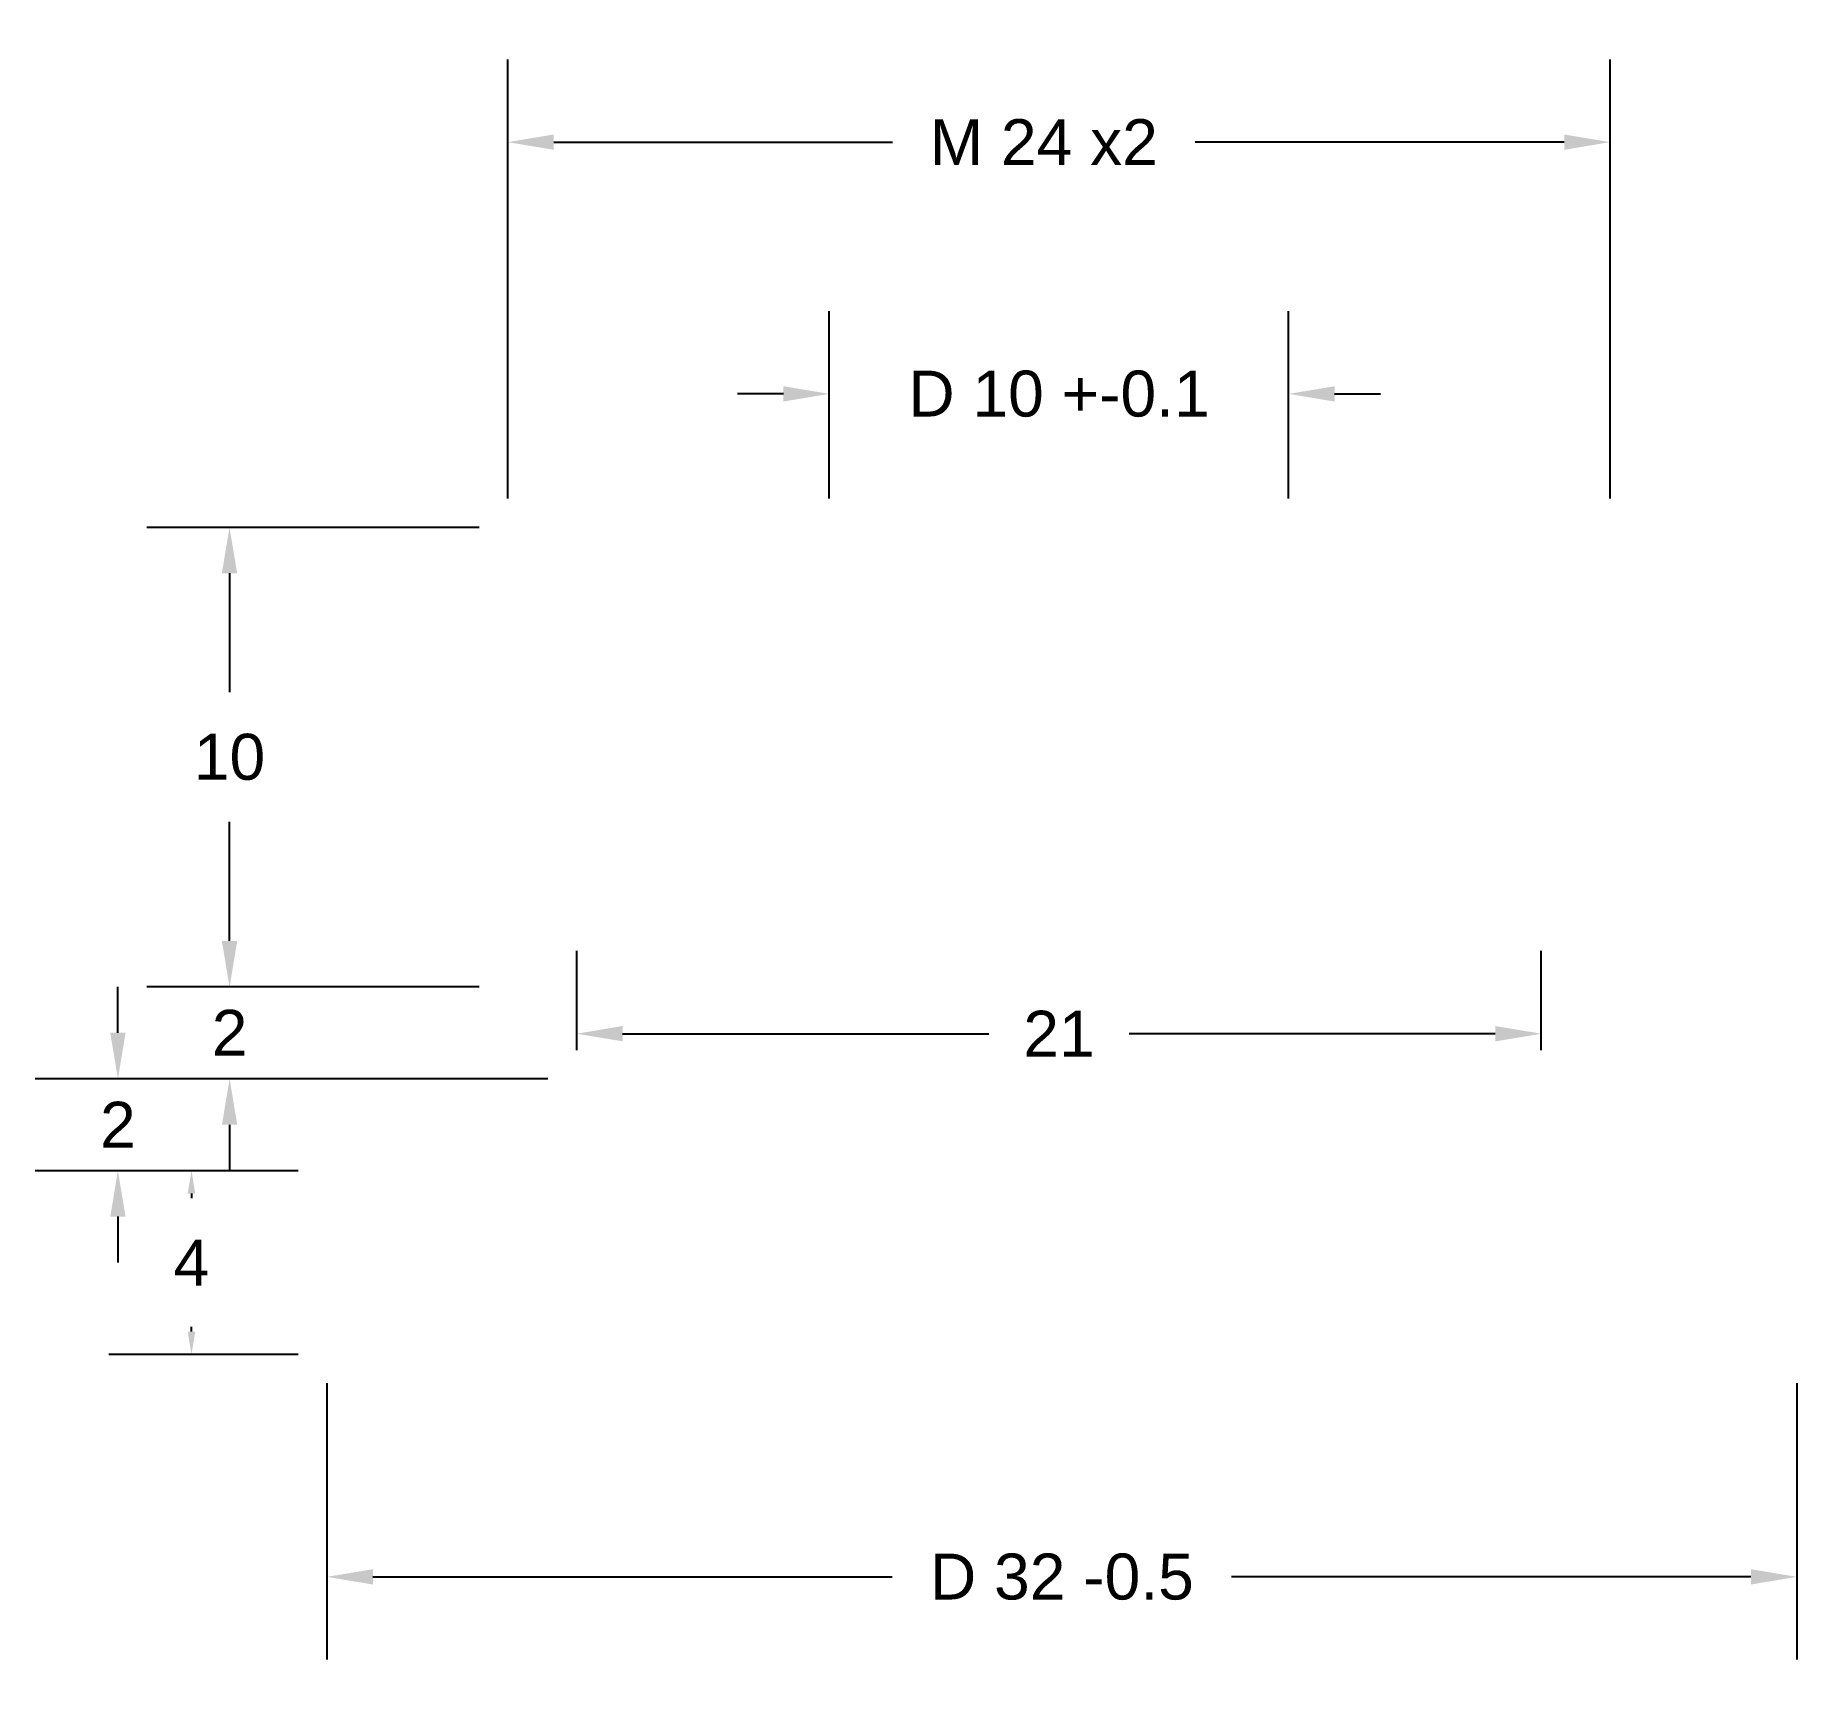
# Paper-space layout 'draw1' of a CAD drawing. Header units: inches. Extents: x 0.03 to 3.86, y 3.78 to 7.37.
import ezdxf

# ---------------------------------------------------------------- set-up
doc = ezdxf.new("R2010")
doc.units = ezdxf.units.IN
doc.header["$MEASUREMENT"] = 0
doc.styles.get("Standard").update_dxf_attribs({"font": 'arial.ttf'})
doc.dimstyles.new('bj', dxfattribs={"dimtxt": 0.1, "dimasz": 0.1, "dimexe": 0.18, "dimexo": 0.0625, "dimgap": 0.09, "dimtad": 0, "dimtih": 1, "dimtoh": 1, "dimdec": 0, "dimzin": 0, "dimdsep": 46, "dimtxsty": 'Standard', "dimcen": 0.09, "dimadec": 0, "dimazin": 0, "dimtfac": 1, "dimtdec": 0, "dimtofl": 0, "dimtmove": 0, "dimatfit": 3, "dimfxl": 1, "dimtolj": 1, "dimtzin": 0, "dimarcsym": 0})

# ---------------------------------------------------------------- blocks, each defined once
blk = doc.blocks.new('*D19')
at = {"color": 0, "lineweight": -2, "transparency": 16777216}
for p, q in [((0.6606, 4.4365), (0.6606, 3.8351)), ((3.8606, 4.4365), (3.8606, 3.8351)), ((0.7606, 4.0151), (1.8914, 4.0151)), ((3.7606, 4.0151), (2.6297, 4.0151))]:
    blk.add_line(p, q, dxfattribs=at)
at = {"color": 0, "transparency": 16777216}
for points in [[(0.7606, 4.0318), (0.7606, 3.9985), (0.6606, 4.0151)], [(3.7606, 4.0318), (3.7606, 3.9985), (3.8606, 4.0151)]]:
    blk.add_solid(points, dxfattribs=at)
at = {"layer": 'Defpoints', "color": 0, "transparency": 16777216}
for p in [(0.6606, 4.499), (3.8606, 4.499), (3.8606, 4.0151)]:
    blk.add_point(p, dxfattribs=at)
at = {"color": 0, "transparency": 16777216, "insert": (2.2606, 4.0151), "char_height": 0.1, "attachment_point": 5}
blk.add_mtext('\\A1;D 32 -0.5', dxfattribs=at)
blk = doc.blocks.new('*D20')
at = {"color": 0, "lineweight": -2, "transparency": 16777216}
for p, q in [((0.5981, 4.899), (0.1857, 4.899)), ((0.3657, 4.849), (0.3657, 4.839)), ((0.3657, 4.549), (0.3657, 4.559)), ((0.5981, 4.499), (0.1857, 4.499))]:
    blk.add_line(p, q, dxfattribs=at)
at = {"color": 0, "transparency": 16777216}
for points in [[(0.3574, 4.849), (0.374, 4.849), (0.3657, 4.899)], [(0.3574, 4.549), (0.374, 4.549), (0.3657, 4.499)]]:
    blk.add_solid(points, dxfattribs=at)
at = {"layer": 'Defpoints', "color": 0, "transparency": 16777216}
for p in [(0.6606, 4.899), (0.3657, 4.499), (0.6606, 4.499)]:
    blk.add_point(p, dxfattribs=at)
at = {"color": 0, "transparency": 16777216, "insert": (0.3657, 4.699), "char_height": 0.1, "attachment_point": 5}
blk.add_mtext('\\A1;4', dxfattribs=at)
blk = doc.blocks.new('*D21')
at = {"color": 0, "lineweight": -2, "transparency": 16777216}
for p, q in [((0.2055, 5.199), (0.2055, 5.299)), ((1.1418, 5.099), (0.0255, 5.099)), ((0.5981, 4.899), (0.0255, 4.899)), ((0.2055, 4.799), (0.2055, 4.699))]:
    blk.add_line(p, q, dxfattribs=at)
at = {"color": 0, "transparency": 16777216}
for points in [[(0.1889, 5.199), (0.2222, 5.199), (0.2055, 5.099)], [(0.1889, 4.799), (0.2222, 4.799), (0.2055, 4.899)]]:
    blk.add_solid(points, dxfattribs=at)
at = {"layer": 'Defpoints', "color": 0, "transparency": 16777216}
for p in [(0.2055, 5.099), (1.2043, 5.099), (0.6606, 4.899)]:
    blk.add_point(p, dxfattribs=at)
at = {"color": 0, "transparency": 16777216, "insert": (0.2055, 4.999), "char_height": 0.1, "attachment_point": 5}
blk.add_mtext('\\A1;2', dxfattribs=at)
blk = doc.blocks.new('*D28')
at = {"color": 0, "lineweight": -2, "transparency": 16777216}
for p, q in [((0.4487, 5.399), (0.4487, 5.499)), ((0.9918, 5.299), (0.2687, 5.299)), ((1.1418, 5.099), (0.2687, 5.099)), ((0.4487, 4.999), (0.4487, 4.899))]:
    blk.add_line(p, q, dxfattribs=at)
at = {"color": 0, "transparency": 16777216}
for points in [[(0.432, 5.399), (0.4653, 5.399), (0.4487, 5.299)], [(0.432, 4.999), (0.4653, 4.999), (0.4487, 5.099)]]:
    blk.add_solid(points, dxfattribs=at)
at = {"layer": 'Defpoints', "color": 0, "transparency": 16777216}
for p in [(1.0543, 5.299), (0.4487, 5.099), (1.2043, 5.099)]:
    blk.add_point(p, dxfattribs=at)
at = {"color": 0, "transparency": 16777216, "insert": (0.4487, 5.199), "char_height": 0.1, "attachment_point": 5}
blk.add_mtext('\\A1;2', dxfattribs=at)
blk = doc.blocks.new('*D29')
at = {"color": 0, "lineweight": -2, "transparency": 16777216}
for p, q in [((1.0543, 6.3615), (1.0543, 7.3172)), ((3.4543, 6.3615), (3.4543, 7.3172)), ((1.1543, 7.1372), (1.8916, 7.1372)), ((3.3543, 7.1372), (2.5508, 7.1372))]:
    blk.add_line(p, q, dxfattribs=at)
at = {"color": 0, "transparency": 16777216}
for points in [[(1.1543, 7.1539), (1.1543, 7.1206), (1.0543, 7.1372)], [(3.3543, 7.1539), (3.3543, 7.1206), (3.4543, 7.1372)]]:
    blk.add_solid(points, dxfattribs=at)
at = {"layer": 'Defpoints', "color": 0, "transparency": 16777216}
for p in [(1.0543, 7.1372), (1.0543, 6.299), (3.4543, 6.299)]:
    blk.add_point(p, dxfattribs=at)
at = {"color": 0, "transparency": 16777216, "insert": (2.2212, 7.1372), "char_height": 0.1, "attachment_point": 5}
blk.add_mtext('\\A1;M 24 x2', dxfattribs=at)
blk = doc.blocks.new('*D32')
at = {"color": 0, "lineweight": -2, "transparency": 16777216}
for p, q in [((1.7543, 6.3615), (1.7543, 6.7694)), ((2.7543, 6.3615), (2.7543, 6.7694)), ((1.6543, 6.5894), (1.5543, 6.5894)), ((2.8543, 6.5894), (2.9543, 6.5894))]:
    blk.add_line(p, q, dxfattribs=at)
at = {"color": 0, "transparency": 16777216}
for points in [[(1.6543, 6.6061), (1.6543, 6.5728), (1.7543, 6.5894)], [(2.8543, 6.6061), (2.8543, 6.5728), (2.7543, 6.5894)]]:
    blk.add_solid(points, dxfattribs=at)
at = {"layer": 'Defpoints', "color": 0, "transparency": 16777216}
for p in [(2.7543, 6.5894), (1.7543, 6.299), (2.7543, 6.299)]:
    blk.add_point(p, dxfattribs=at)
at = {"color": 0, "transparency": 16777216, "insert": (2.2543, 6.5894), "char_height": 0.1, "attachment_point": 5}
blk.add_mtext('\\A1;D 10 +-0.1', dxfattribs=at)
blk = doc.blocks.new('*D33')
at = {"color": 0, "lineweight": -2, "transparency": 16777216}
for p, q in [((0.9918, 6.299), (0.2685, 6.299)), ((0.4485, 6.199), (0.4485, 5.9401)), ((0.4485, 5.399), (0.4485, 5.658)), ((0.9918, 5.299), (0.2685, 5.299))]:
    blk.add_line(p, q, dxfattribs=at)
at = {"color": 0, "transparency": 16777216}
for points in [[(0.4318, 6.199), (0.4652, 6.199), (0.4485, 6.299)], [(0.4318, 5.399), (0.4652, 5.399), (0.4485, 5.299)]]:
    blk.add_solid(points, dxfattribs=at)
at = {"layer": 'Defpoints', "color": 0, "transparency": 16777216}
for p in [(0.4485, 6.299), (1.0543, 6.299), (1.0543, 5.299)]:
    blk.add_point(p, dxfattribs=at)
at = {"color": 0, "transparency": 16777216, "insert": (0.4485, 5.799), "char_height": 0.1, "attachment_point": 5}
blk.add_mtext('\\A1;10', dxfattribs=at)
blk = doc.blocks.new('*D34')
at = {"color": 0, "lineweight": -2, "transparency": 16777216}
for p, q in [((1.2043, 5.1615), (1.2043, 5.3771)), ((3.3043, 5.1615), (3.3043, 5.3771)), ((1.3043, 5.1971), (2.1015, 5.1971)), ((3.2043, 5.1971), (2.4071, 5.1971))]:
    blk.add_line(p, q, dxfattribs=at)
at = {"color": 0, "transparency": 16777216}
for points in [[(1.3043, 5.2138), (1.3043, 5.1804), (1.2043, 5.1971)], [(3.2043, 5.2138), (3.2043, 5.1804), (3.3043, 5.1971)]]:
    blk.add_solid(points, dxfattribs=at)
at = {"layer": 'Defpoints', "color": 0, "transparency": 16777216}
for p in [(3.3043, 5.1971), (1.2043, 5.099), (3.3043, 5.099)]:
    blk.add_point(p, dxfattribs=at)
at = {"color": 0, "transparency": 16777216, "insert": (2.2543, 5.1971), "char_height": 0.1, "attachment_point": 5}
blk.add_mtext('\\A1;21', dxfattribs=at)

psp = doc.layouts.new('draw1')

# ---------------------------------------------------------------- dimensions: what is measured, and where the dimension line sits
dim = psp.add_linear_dim(base=(1.0543, 7.1372), p1=(3.4543, 6.299), p2=(1.0543, 6.299), angle=180, text='M <> x2', dimstyle='bj', override={"dimlfac": -10})
dim.commit()
dim.dimension.update_dxf_attribs({"geometry": '*D29', "text_midpoint": (2.2212, 7.1372), "dimtype": 160})
dim = psp.add_linear_dim(base=(2.7543, 6.5894), p1=(1.7543, 6.299), p2=(2.7543, 6.299), angle=180, text='D <> +-0.1', dimstyle='bj', override={"dimlfac": -10})
dim.commit()
dim.dimension.update_dxf_attribs({"geometry": '*D32', "text_midpoint": (2.2543, 6.5894)})
for base, p1, p2, angle, picture, middle in [((0.4485, 6.299), (1.0543, 5.299), (1.0543, 6.299), 270, '*D33', (0.4485, 5.799)), ((3.3043, 5.1971), (1.2043, 5.099), (3.3043, 5.099), 180, '*D34', (2.2543, 5.1971))]:
    dim = psp.add_linear_dim(base=base, p1=p1, p2=p2, angle=angle, dimstyle='bj', override={"dimlfac": -10})
    dim.commit()
    dim.dimension.update_dxf_attribs({"geometry": picture, "text_midpoint": middle})
for base, p1, p2, override, picture, middle in [((0.4487, 5.099), (1.0543, 5.299), (1.2043, 5.099), {"dimlfac": -10}, '*D28', (0.4487, 5.199)), ((0.2055, 5.099), (0.6606, 4.899), (1.2043, 5.099), {"dimlfac": -10}, '*D21', (0.2055, 4.999)), ((0.3657, 4.499), (0.6606, 4.899), (0.6606, 4.499), {"dimasz": 0.05, "dimlfac": -10}, '*D20', (0.3657, 4.699))]:
    dim = psp.add_linear_dim(base=base, p1=p1, p2=p2, angle=270, dimstyle='bj', override=override)
    dim.commit()
    dim.dimension.update_dxf_attribs({"geometry": picture, "text_midpoint": middle, "dimtype": 160})
dim = psp.add_linear_dim(base=(3.8606, 4.0151), p1=(0.6606, 4.499), p2=(3.8606, 4.499), text='D <> -0.5', dimstyle='bj', override={"dimlfac": -10})
dim.commit()
dim.dimension.update_dxf_attribs({"geometry": '*D19', "text_midpoint": (2.2606, 4.0151)})

doc.saveas('drawing.dxf')
